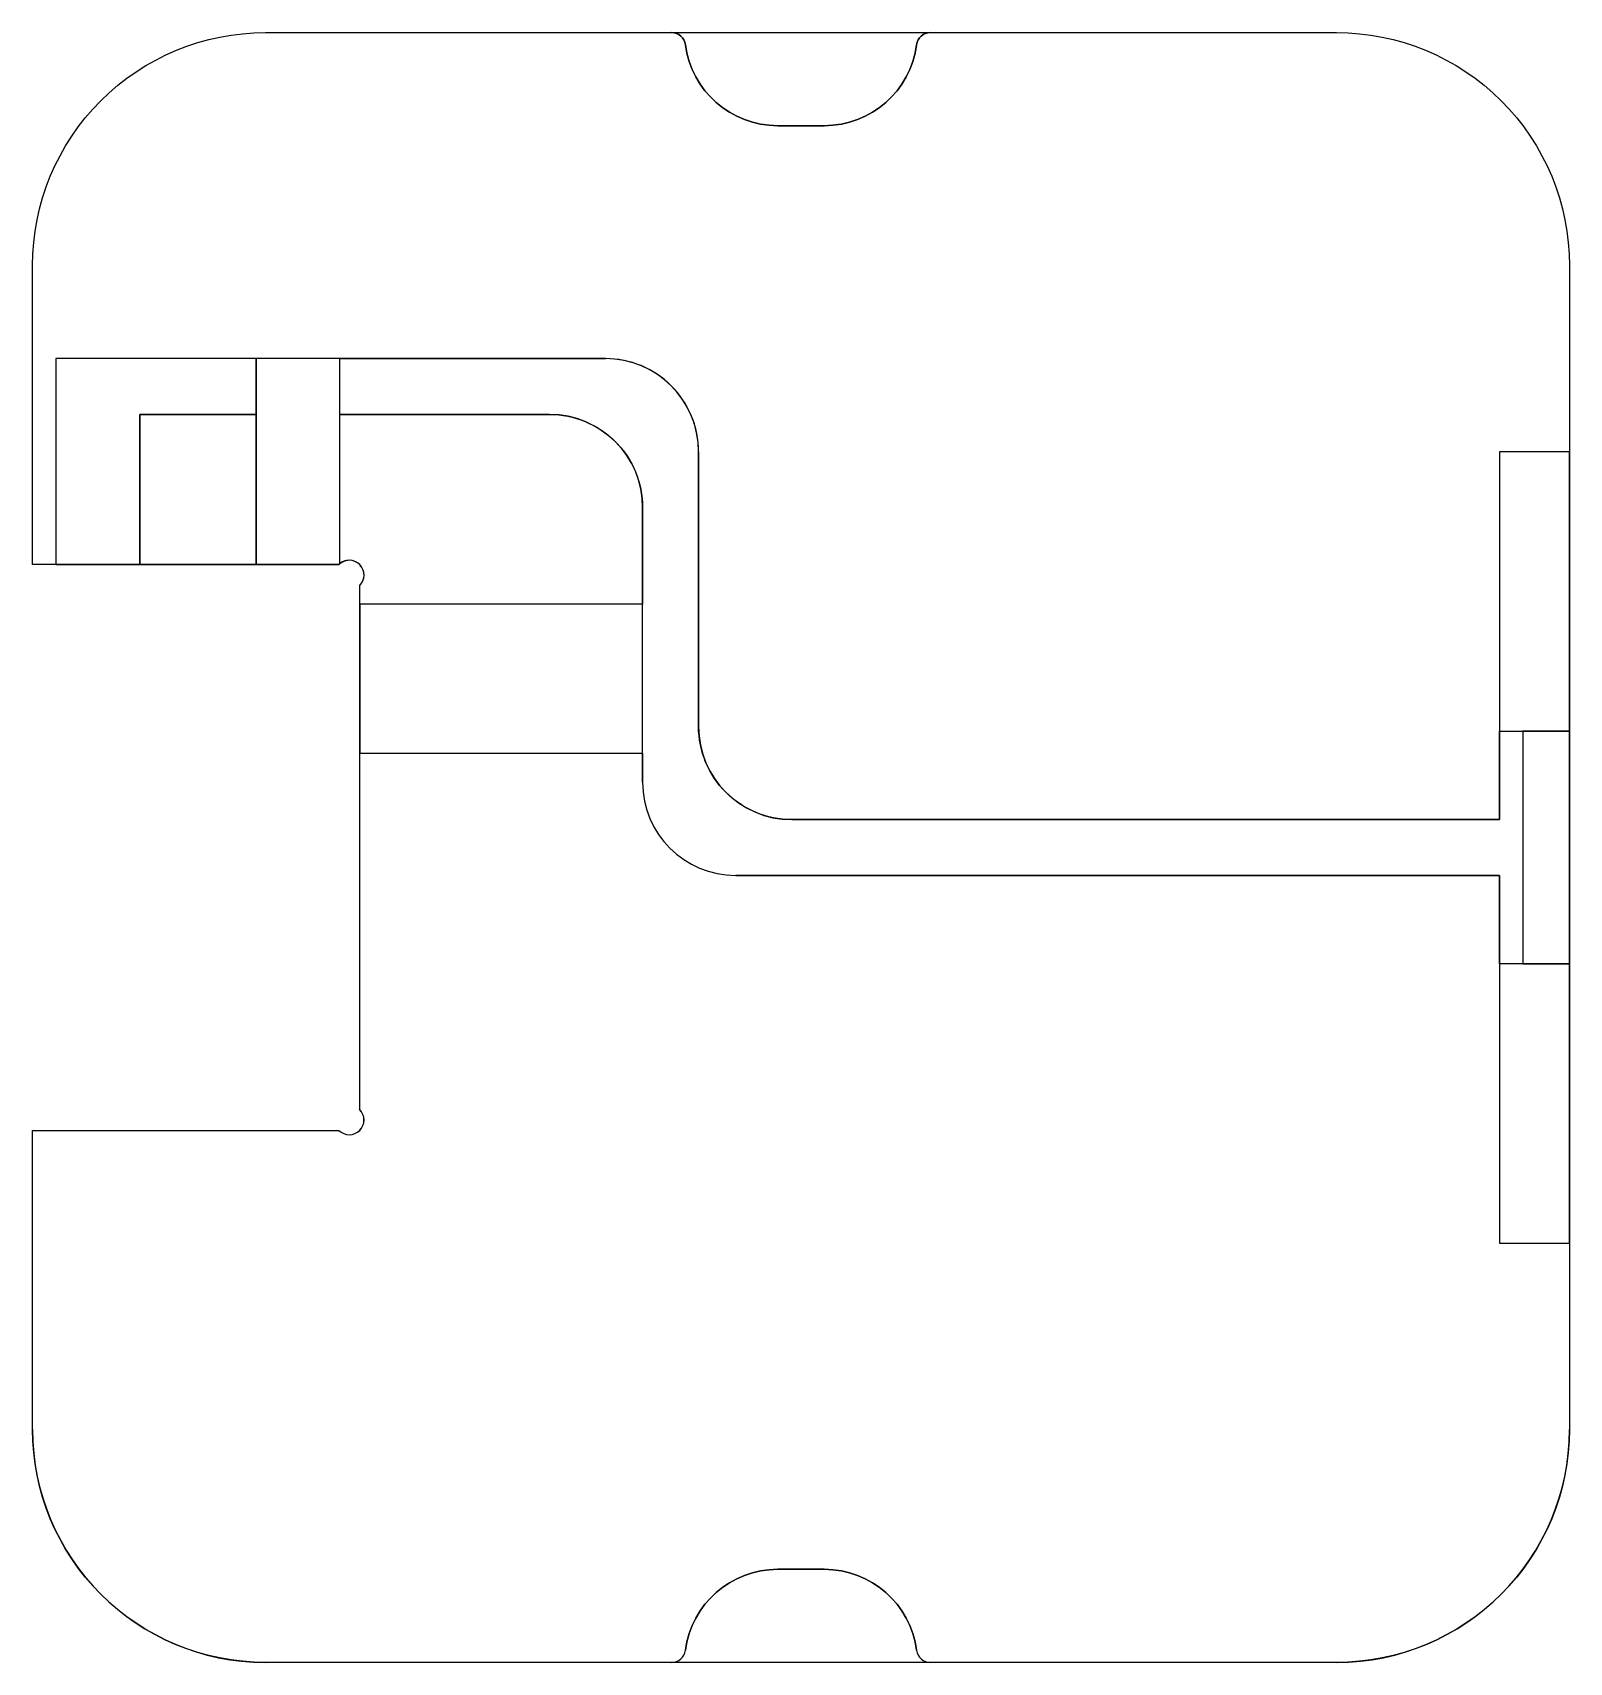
# Model space of a CAD drawing. Header units: millimetres. Extents: x -100 to 230, y 325 to 675.
import ezdxf

# ---------------------------------------------------------------- set-up
doc = ezdxf.new("R2010")
doc.units = ezdxf.units.MM
doc.layers.get('0').update_dxf_attribs({"linetype": 'CONTINUOUS'})

msp = doc.modelspace()

# ---------------------------------------------------------------- linework, layer by layer
for p, q in [((-34, 593), (-34, 605)), ((-34, 605), (23, 605)), ((11, 593), (-34, 593)), ((43, 585), (43, 526)), ((31, 552.25), (31, 573)), ((31, 520.25), (31, 552.25)), ((215, 525), (220, 525)), ((220, 525), (220, 475)), ((215, 506), (215, 525)), ((-29.76, 443.74), (-29.76, 520.25)), ((-29.76, 520.25), (31, 520.25)), ((31, 520.25), (31, 514)), ((31, 514), (31, 520.25)), ((63, 506), (215, 506)), ((51, 494), (215, 494)), ((215, 494), (51, 494)), ((215, 494), (215, 415)), ((215, 475), (215, 494)), ((220, 475), (215, 475)), ((-100, 375), (-100, 439.25)), ((-100, 439.25), (-34.25, 439.25)), ((215, 415), (230, 415)), ((230, 415), (230, 375)), ((70, 345), (60, 345)), ((37.2, 325), (-50, 325)), ((180, 325), (92.8, 325))]:
    msp.add_line(p, q)
for points in [[(230, 625), (230, 375, -0.414214), (180, 325), (-50, 325, -0.414214), (-100, 375), (-100, 439.25), (-34.25, 439.25, 1), (-29.76, 443.74), (-29.76, 556.26, 1), (-34.25, 560.75), (-100, 560.75), (-100, 625, -0.414214), (-50, 675), (180, 675, -0.414214)], [(37.2, 675, -0.3764), (40.17, 672.39, 0.3764), (60, 655), (70, 655, 0.3764), (89.83, 672.39, -0.3764), (92.8, 675), (180, 675, -0.414214), (230, 625), (230, 585), (215, 585), (215, 506), (63, 506, -0.414214), (43, 526), (43, 585, 0.414214), (23, 605), (-95, 605), (-95, 560.75), (-100, 560.75), (-100, 625, -0.414214), (-50, 675)], [(89.83, 672.39, -0.3764), (70, 655), (60, 655, -0.3764), (40.17, 672.39, 0.3764), (37.2, 675), (92.8, 675, 0.3764)], [(-34.25, 560.75, -0.026709), (-34, 560.98), (-34, 605), (-52, 605), (-52, 560.75)], [(11, 593, -0.414214), (31, 573), (31, 552.25), (-29.76, 552.25), (-29.76, 556.26, 0.947972), (-34, 560.98), (-34, 593)], [(70, 345, -0.3764), (89.83, 327.61, 0.3764), (92.8, 325), (37.2, 325, 0.3764), (40.17, 327.61, -0.3764), (60, 345)]]:
    msp.add_lwpolyline(points, format="xyb", close=True)
for points in [[(-95, 605), (-95, 560.75), (-77, 560.75), (-77, 593), (-52, 593), (-52, 605)], [(-52, 593), (-77, 593), (-77, 560.75), (-52, 560.75)], [(230, 585), (215, 585), (215, 525), (230, 525)], [(-29.76, 520.25), (31, 520.25), (31, 552.25), (-29.76, 552.25)], [(230, 475), (230, 525), (220, 525), (220, 475)], [(215, 475), (215, 415), (230, 415), (230, 475)]]:
    msp.add_lwpolyline(points, close=True)
for centre, radius, start, end in [((23, 585), 20, 0, 90), ((11, 573), 20, 0, 90), ((63, 526), 20, 180, 270), ((51, 514), 20, 180, 270), ((51, 514), 20, 180, 270), ((-32.01, 441.5), 3.17, -135, 45), ((-50, 375), 50, 180, 270), ((180, 375), 50, -90, 0), ((60, 325), 20, 90, 172.5053), ((70, 325), 20, 7.4947, 90), ((37.2, 328), 3, 270, 352.5053), ((92.8, 328), 3, 187.4947, 270)]:
    msp.add_arc(centre, radius, start, end)

doc.saveas('drawing.dxf')
